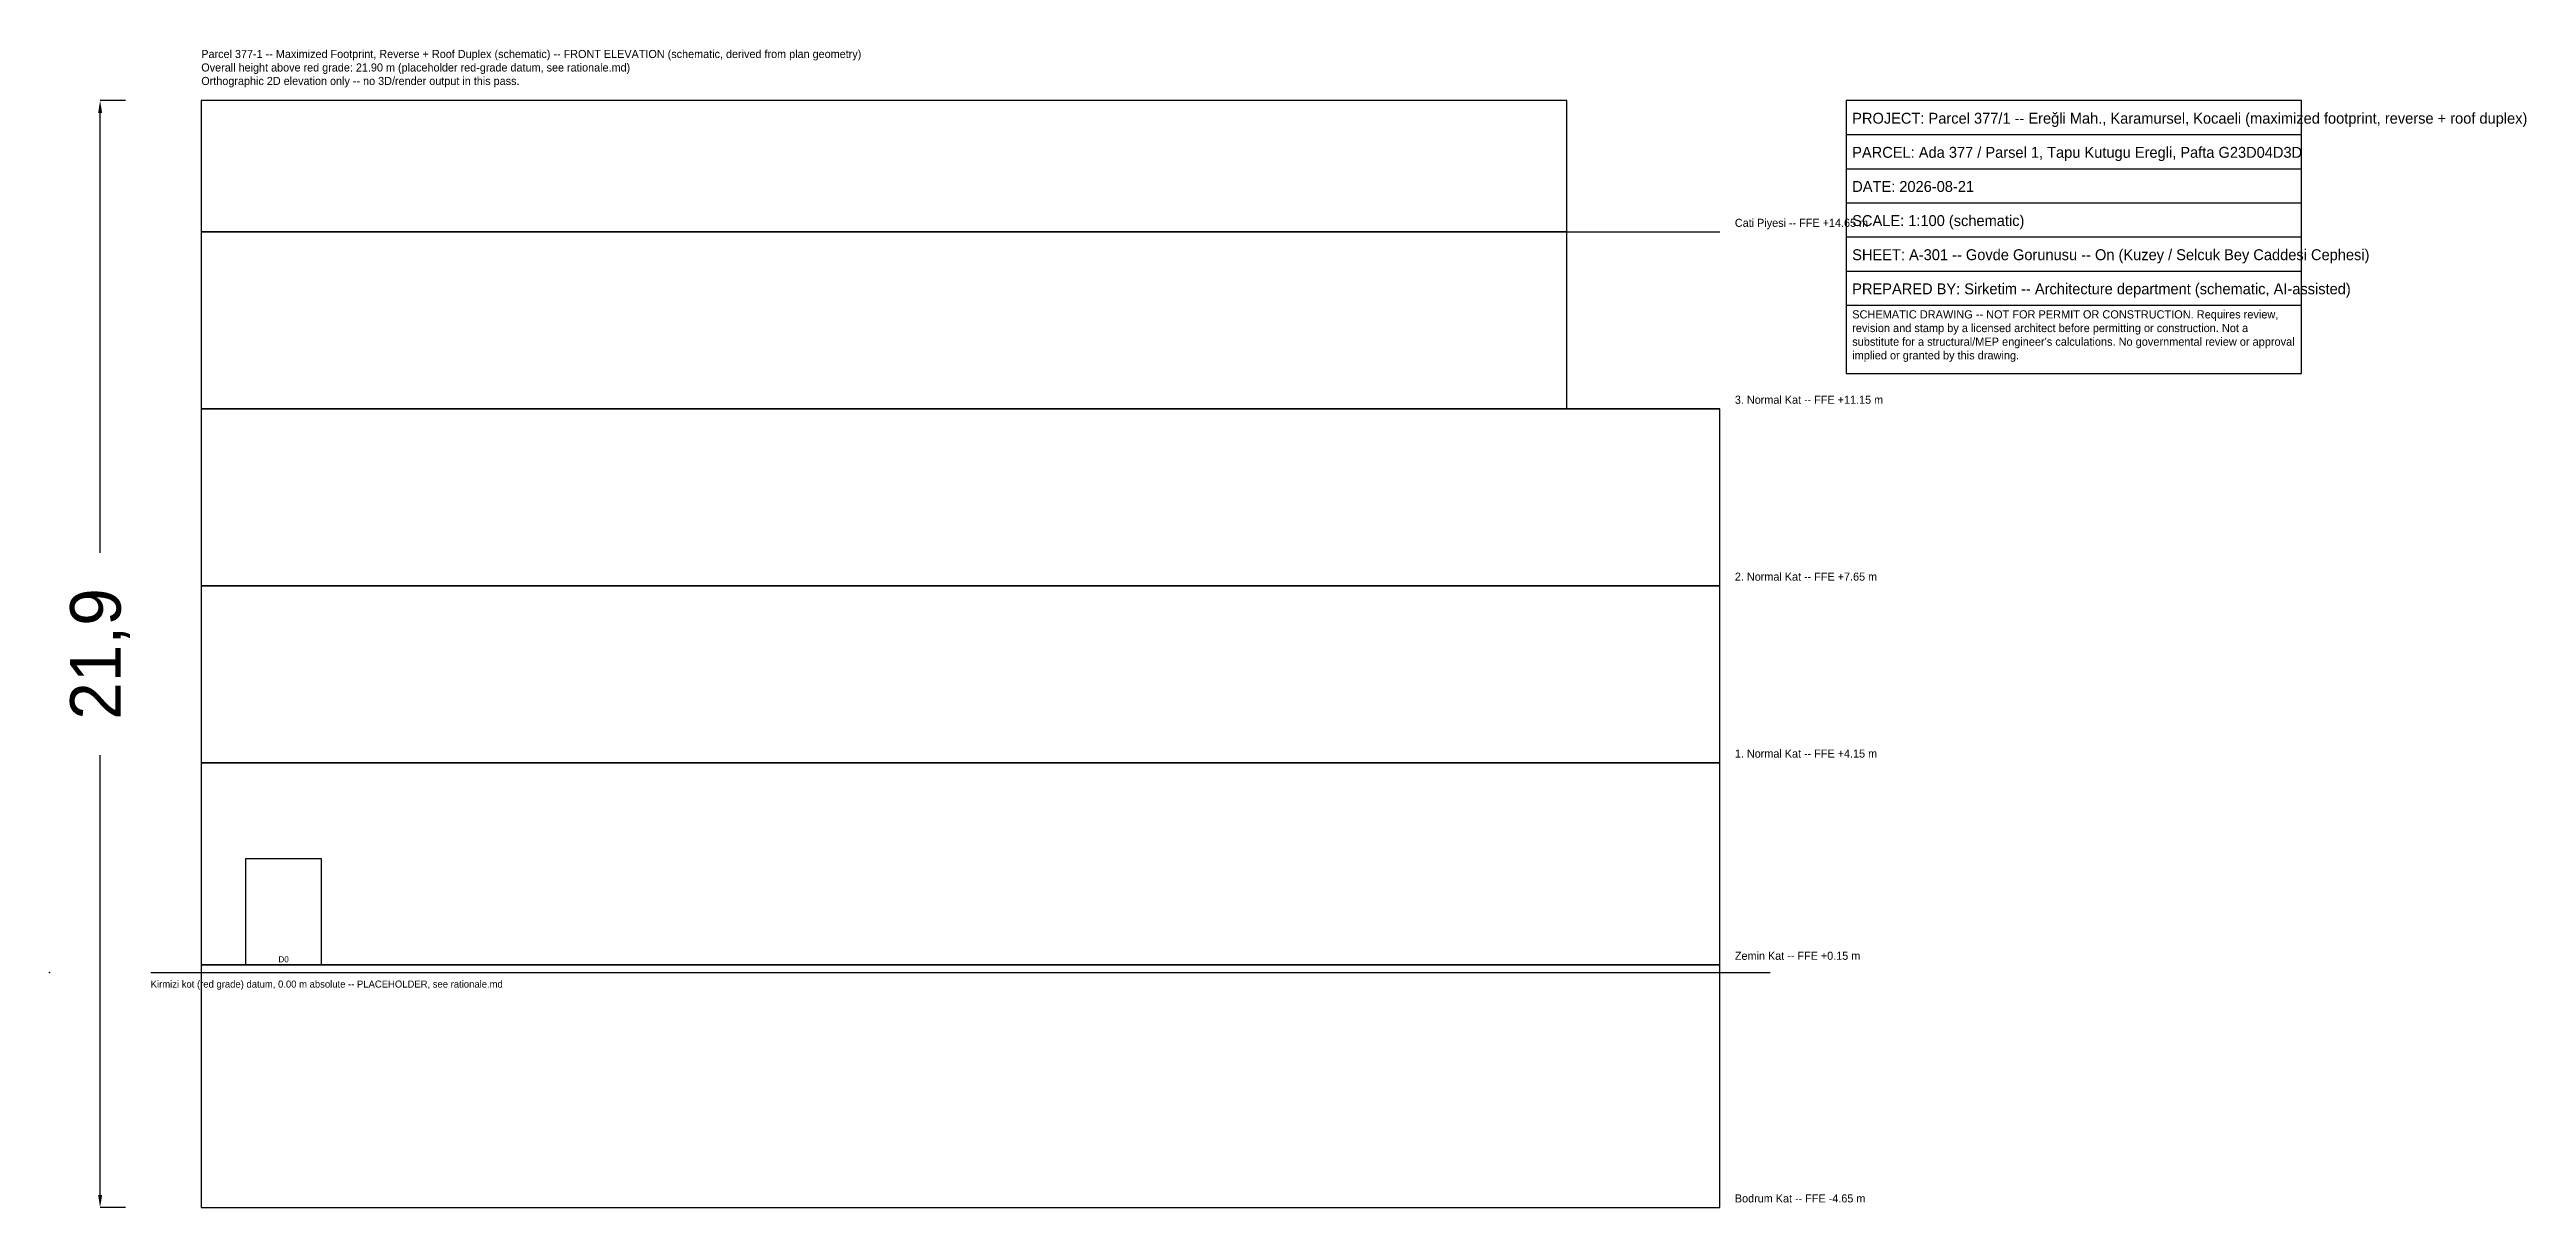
# Model space of a CAD drawing. Header units: metres. Extents: x 0 to 49, y -4.6 to 18.3.
import ezdxf

# ---------------------------------------------------------------- set-up
doc = ezdxf.new("R2010")
doc.units = ezdxf.units.M
for name, color, linetype in [('A-ANNO-DIMS', 6, 'Continuous'), ('A-ANNO-NOTE', 7, 'Continuous'), ('A-ANNO-TTLB', 7, 'Continuous'), ('A-ELEV-GLAZ', 5, 'Continuous'), ('A-ELEV-WALL', 7, 'Continuous'), ('C-TOPO', 1, 'Continuous'), ('Z-DATA-NOPLOT', 8, 'Continuous')]:
    doc.layers.add(name, color=color, linetype=linetype)
doc.dimstyles.get("Standard").update_dxf_attribs({"dimtxt": 2.5, "dimasz": 2.5, "dimexe": 1.25, "dimexo": 0.625, "dimtad": 1, "dimcen": 2.5, "dimazin": 3, "dimtfac": 1, "dimtmove": 0, "dimatfit": 3})

# ---------------------------------------------------------------- blocks, each defined once
blk = doc.blocks.new('_CLOSEDFILLED')
at = {"color": 0, "linetype": 'BYBLOCK'}
blk.add_solid([(-1, 0.16), (0, 0), (-1, -0.16)], dxfattribs=at)
blk = doc.blocks.new('*D1')
for p, q in [((1.5, 17.25), (1, 17.25)), ((1, 8.3), (1, 17)), ((1, -4.4), (1, 4.3)), ((1.5, -4.65), (1, -4.65))]:
    blk.add_line(p, q)
at = {"layer": 'Defpoints'}
for p in [(1.5, 17.25), (1, -4.65), (1.5, -4.65)]:
    blk.add_point(p, dxfattribs=at)
at = {"layer": 'A-ANNO-DIMS', "xscale": 0.25, "yscale": 0.25}
for p, rotation in [((1, 17.25), 90), ((1, -4.65), 270)]:
    blk.add_blockref('_CLOSEDFILLED', p, dxfattribs=dict(at, rotation=rotation))
at = {"layer": 'A-ANNO-DIMS', "insert": (1, 6.3), "char_height": 1, "attachment_point": 5, "rotation": 90}
blk.add_mtext('21,9', dxfattribs=at)

msp = doc.modelspace()

# ---------------------------------------------------------------- linework, layer by layer
at = {"layer": 'A-ANNO-TTLB'}
for p, q in [((35.52, 16.575), (44.52, 16.575)), ((35.52, 15.9), (44.52, 15.9)), ((35.52, 15.225), (44.52, 15.225)), ((35.52, 14.55), (44.52, 14.55)), ((35.52, 13.875), (44.52, 13.875)), ((35.52, 13.2), (44.52, 13.2))]:
    msp.add_line(p, q, dxfattribs=at)
msp.add_lwpolyline([(35.52, 11.85), (44.52, 11.85), (44.52, 17.25), (35.52, 17.25)], close=True, dxfattribs=at)
at = {"layer": 'A-ELEV-GLAZ'}
msp.add_lwpolyline([(3.875, 0.15), (5.375, 0.15), (5.375, 2.25), (3.875, 2.25)], close=True, dxfattribs=at)
at = {"layer": 'A-ELEV-WALL'}
for p, q in [((3, 14.65), (33.02, 14.65)), ((3, 11.15), (33.02, 11.15)), ((3, 7.65), (33.02, 7.65)), ((3, 4.15), (33.02, 4.15)), ((3, 0.15), (33.02, 0.15)), ((3, -4.65), (33.02, -4.65))]:
    msp.add_line(p, q, dxfattribs=at)
for points in [[(3, 14.65), (30, 14.65), (30, 17.25), (3, 17.25)], [(3, 11.15), (30, 11.15), (30, 14.65), (3, 14.65)], [(3, 7.65), (33.02, 7.65), (33.02, 11.15), (3, 11.15)], [(3, 4.15), (33.02, 4.15), (33.02, 7.65), (3, 7.65)], [(3, 0.15), (33.02, 0.15), (33.02, 4.15), (3, 4.15)], [(3, -4.65), (33.02, -4.65), (33.02, 0.15), (3, 0.15)]]:
    msp.add_lwpolyline(points, close=True, dxfattribs=at)
at = {"layer": 'C-TOPO'}
msp.add_line((2, 0), (34.02, 0), dxfattribs=at)
at = {"layer": 'Z-DATA-NOPLOT'}
msp.add_point((0, 0), dxfattribs=at)

# ---------------------------------------------------------------- texts
at = {"layer": 'A-ANNO-NOTE'}
for s, p in [('Cati Piyesi -- FFE +14.65 m', (33.32, 14.75)), ('3. Normal Kat -- FFE +11.15 m', (33.32, 11.25)), ('2. Normal Kat -- FFE +7.65 m', (33.32, 7.75)), ('1. Normal Kat -- FFE +4.15 m', (33.32, 4.25)), ('Zemin Kat -- FFE +0.15 m', (33.32, 0.25)), ('Bodrum Kat -- FFE -4.65 m', (33.32, -4.55))]:
    msp.add_text(s, height=0.16, dxfattribs=at).set_placement(p)
at = {"layer": 'A-ANNO-NOTE', "insert": (3, 18.25), "char_height": 0.16, "attachment_point": 1}
msp.add_mtext('Parcel 377-1 -- Maximized Footprint, Reverse + Roof Duplex (schematic) -- FRONT ELEVATION (schematic, derived from plan geometry)\\POverall height above red grade: 21.90 m (placeholder red-grade datum, see rationale.md)\\POrthographic 2D elevation only -- no 3D/render output in this pass.', dxfattribs=at)
at = {"layer": 'A-ANNO-TTLB'}
for s, p in [('PROJECT: Parcel 377/1 -- Ereğli Mah., Karamursel, Kocaeli (maximized footprint, reverse + roof duplex)', (35.64, 16.791)), ('PARCEL: Ada 377 / Parsel 1, Tapu Kutugu Eregli, Pafta G23D04D3D', (35.64, 16.116)), ('DATE: 2026-08-21', (35.64, 15.441)), ('SCALE: 1:100 (schematic)', (35.64, 14.766)), ('SHEET: A-301 -- Govde Gorunusu -- On (Kuzey / Selcuk Bey Caddesi Cephesi)', (35.64, 14.091)), ('PREPARED BY: Sirketim -- Architecture department (schematic, AI-assisted)', (35.64, 13.416))]:
    msp.add_text(s, height=0.216, dxfattribs=at).set_placement(p)
at = {"layer": 'A-ANNO-TTLB', "insert": (35.64, 13.1), "char_height": 0.162, "width": 8.76, "attachment_point": 1}
msp.add_mtext("SCHEMATIC DRAWING -- NOT FOR PERMIT OR CONSTRUCTION. Requires review, revision and stamp by a licensed architect before permitting or construction. Not a substitute for a structural/MEP engineer's calculations. No governmental review or approval implied or granted by this drawing.", dxfattribs=at)
at = {"layer": 'A-ELEV-GLAZ'}
msp.add_text('D0', height=0.12, dxfattribs=at).set_placement((4.525, 0.2))
at = {"layer": 'C-TOPO'}
msp.add_text('Kirmizi kot (red grade) datum, 0.00 m absolute -- PLACEHOLDER, see rationale.md', height=0.14, dxfattribs=at).set_placement((2, -0.3))

# ---------------------------------------------------------------- dimensions: what is measured, and where the dimension line sits
at = {"layer": 'A-ANNO-DIMS'}
dim = msp.add_linear_dim(base=(1, -4.65), p1=(1.5, -4.65), p2=(1.5, 17.25), angle=90, dimstyle='Standard', dxfattribs=at)
dim.commit()
dim.dimension.update_dxf_attribs({"geometry": '*D1', "text_midpoint": (1, 6.3)})

doc.saveas('drawing.dxf')
